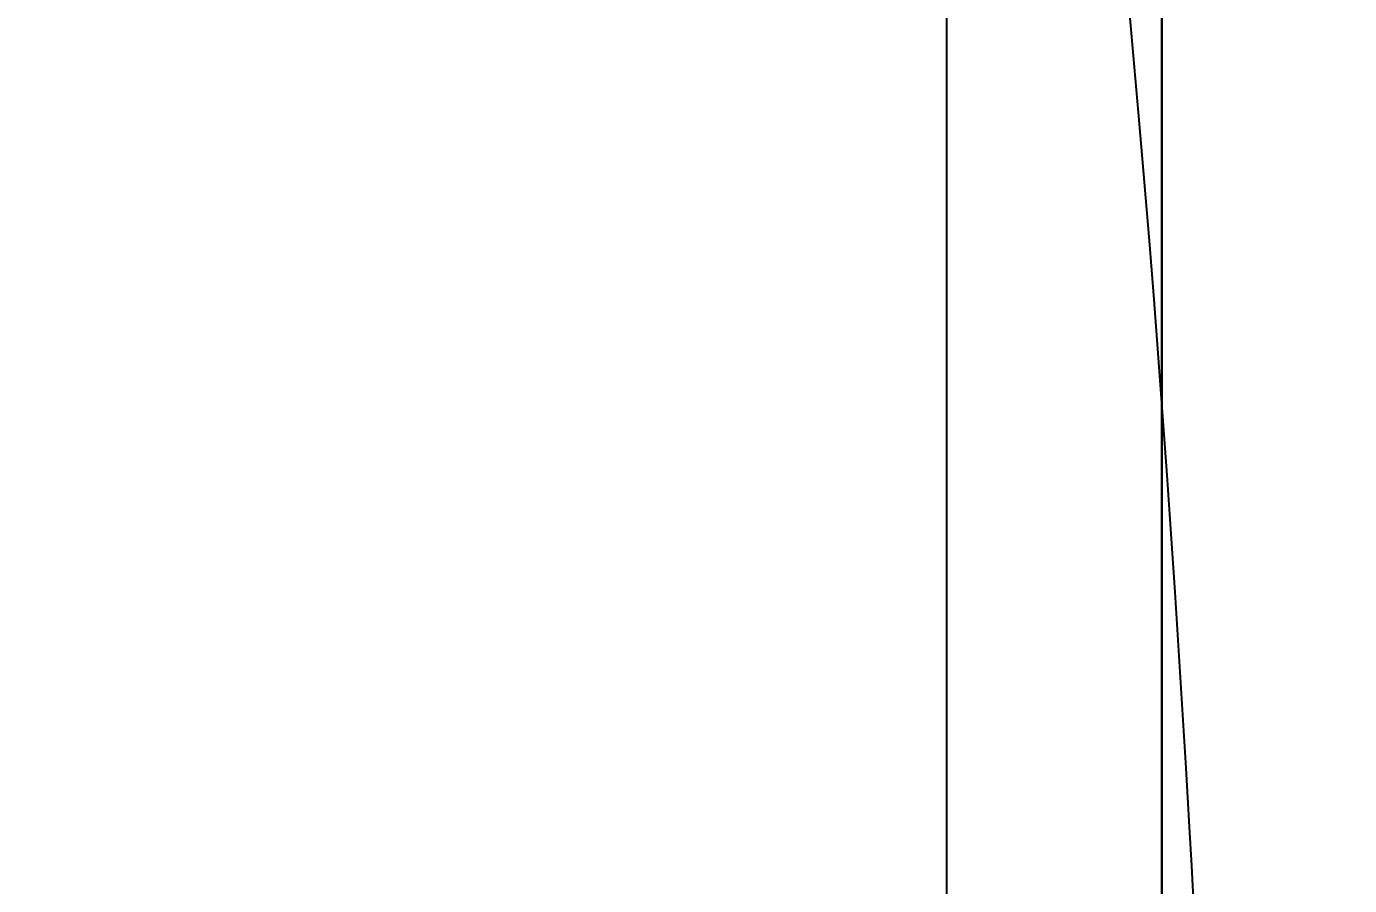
# Model space of a CAD drawing. Extents: x 11992 to 29481, y -6727 to 6811.
# Drawn here: x 14718.1 to 14801.5, y 1752.7 to 1806.8 of the extents above; entities that cross this region are included whole.
import ezdxf

# ---------------------------------------------------------------- set-up
doc = ezdxf.new("R2010")
doc.units = 0
doc.header["$MEASUREMENT"] = 0
doc.layers.get('0').update_dxf_attribs({"color": 8, "linetype": 'CONTINUOUS'})

msp = doc.modelspace()

# ---------------------------------------------------------------- linework, layer by layer
for p, q in [((14776.069, 1820.065, -1930.428), (14776.069, 1801.319, -1930.428)), ((14789.625, 1810.209, -2123.422), (14789.625, 1794.063, -2123.422)), ((14789.625, 1793.231, -1938.425), (14789.625, 1809.295, -1938.425)), ((14787.572, 1807.805, -1930.428), (14787.702, 1806.38, -1930.428)), ((14789.625, 1807.216, -2225.425), (14789.625, 1806.736, -2223.607)), ((14787.702, 1806.38, -1930.428), (14787.83, 1804.954, -1930.428)), ((14789.625, 1806.736, -2223.607), (14789.625, 1806.256, -2221.789)), ((14789.625, 1806.256, -2221.789), (14789.625, 1805.776, -2219.972)), ((14789.625, 1805.776, -2219.972), (14789.625, 1805.297, -2218.154)), ((14787.83, 1804.954, -1930.428), (14787.957, 1803.528, -1930.428)), ((14789.625, 1805.297, -2218.154), (14789.625, 1804.817, -2216.336)), ((14789.625, 1804.817, -2216.336), (14789.625, 1804.338, -2214.518)), ((14789.625, 1804.338, -2214.518), (14789.625, 1803.416, -2211.017)), ((14787.957, 1803.528, -1930.428), (14788.082, 1802.102, -1930.428)), ((14789.625, 1803.416, -2211.017), (14789.625, 1802.494, -2207.517)), ((14789.625, 1802.494, -2207.517), (14789.625, 1801.574, -2204.016)), ((14776.069, 1801.319, -1930.428), (14776.069, 1782.571, -1930.428)), ((14788.082, 1802.102, -1930.428), (14788.206, 1800.675, -1930.428)), ((14789.625, 1801.574, -2204.016), (14789.625, 1800.655, -2200.515)), ((14788.206, 1800.675, -1930.428), (14788.52, 1796.986, -1930.428)), ((14789.625, 1800.655, -2200.515), (14789.625, 1799.737, -2197.013)), ((14789.625, 1799.737, -2197.013), (14789.625, 1798.821, -2193.511)), ((14789.625, 1798.821, -2193.511), (14789.625, 1797.906, -2190.009)), ((14789.625, 1797.906, -2190.009), (14789.625, 1796.993, -2186.506)), ((14788.52, 1796.986, -1930.428), (14788.825, 1793.297, -1930.428)), ((14789.625, 1796.993, -2186.506), (14789.625, 1796.082, -2183.003)), ((14789.625, 1796.082, -2183.003), (14789.625, 1795.174, -2179.499)), ((14789.625, 1795.174, -2179.499), (14789.625, 1794.268, -2175.994)), ((14789.625, 1794.268, -2175.994), (14789.625, 1793.364, -2172.489)), ((14789.625, 1794.063, -2123.422), (14789.625, 1777.916, -2123.422)), ((14788.825, 1793.297, -1930.428), (14789.119, 1789.606, -1930.428)), ((14789.625, 1792.317, -2168.411), (14789.625, 1793.364, -2172.489)), ((14789.625, 1777.168, -1938.425), (14789.625, 1793.231, -1938.425)), ((14789.625, 1791.277, -2164.331), (14789.625, 1792.317, -2168.411)), ((14789.625, 1790.246, -2160.249), (14789.625, 1791.277, -2164.331)), ((14789.625, 1789.223, -2156.165), (14789.625, 1790.246, -2160.249)), ((14789.119, 1789.606, -1930.428), (14789.404, 1785.915, -1930.428)), ((14789.625, 1788.208, -2152.079), (14789.625, 1789.223, -2156.165)), ((14789.625, 1787.201, -2147.991), (14789.625, 1788.208, -2152.079)), ((14789.625, 1788.147, -2151.863), (14789.625, 1787.562, -2149.497)), ((14789.625, 1787.562, -2149.497), (14789.625, 1786.979, -2147.13)), ((14789.625, 1786.202, -2143.901), (14789.625, 1787.201, -2147.991)), ((14789.625, 1786.979, -2147.13), (14789.625, 1786.399, -2144.762)), ((14789.625, 1786.399, -2144.762), (14789.625, 1785.822, -2142.394)), ((14789.404, 1785.915, -1930.428), (14789.681, 1782.222, -1930.428)), ((14789.625, 1785.211, -2139.81), (14789.625, 1786.202, -2143.901)), ((14789.625, 1785.822, -2142.394), (14789.625, 1785.247, -2140.025)), ((14789.625, 1785.247, -2140.025), (14789.625, 1784.676, -2137.655)), ((14789.625, 1784.228, -2135.716), (14789.625, 1785.211, -2139.81)), ((14789.625, 1784.676, -2137.655), (14789.625, 1784.107, -2135.284)), ((14789.625, 1783.254, -2131.62), (14789.625, 1784.228, -2135.716)), ((14789.625, 1784.107, -2135.284), (14789.625, 1783.541, -2132.913)), ((14789.625, 1783.541, -2132.913), (14789.625, 1782.978, -2130.542)), ((14789.625, 1782.287, -2127.522), (14789.625, 1783.254, -2131.62)), ((14789.625, 1782.978, -2130.542), (14789.625, 1782.418, -2128.169)), ((14776.069, 1782.571, -1930.428), (14776.069, 1763.825, -1930.428)), ((14789.625, 1782.418, -2128.169), (14789.625, 1781.86, -2125.796)), ((14789.625, 1781.329, -2123.422), (14789.625, 1782.287, -2127.522)), ((14789.625, 1781.644, -2127.04), (14789.625, 1782.231, -2127.369)), ((14789.681, 1782.222, -1930.428), (14789.947, 1778.53, -1930.428)), ((14789.625, 1781.86, -2125.796), (14789.625, 1781.305, -2123.422)), ((14789.625, 1781.058, -2126.712), (14789.625, 1781.644, -2127.04)), ((14789.625, 1780.471, -2126.383), (14789.625, 1781.058, -2126.712)), ((14789.625, 1779.885, -2126.054), (14789.625, 1780.471, -2126.383)), ((14789.625, 1779.298, -2125.725), (14789.625, 1779.885, -2126.054)), ((14789.625, 1778.711, -2125.396), (14789.625, 1779.298, -2125.725)), ((14789.625, 1778.125, -2125.067), (14789.625, 1778.711, -2125.396)), ((14789.625, 1777.538, -2124.738), (14789.625, 1778.125, -2125.067)), ((14789.947, 1778.53, -1930.428), (14790.205, 1774.836, -1930.428)), ((14789.625, 1777.916, -2123.422), (14789.625, 1761.77, -2123.422)), ((14789.625, 1776.952, -2124.409), (14789.625, 1777.538, -2124.738)), ((14789.625, 1761.104, -1938.425), (14789.625, 1777.168, -1938.425)), ((14789.625, 1776.365, -2124.08), (14789.625, 1776.952, -2124.409)), ((14789.625, 1775.779, -2123.751), (14789.625, 1776.365, -2124.08)), ((14789.625, 1775.192, -2123.422), (14789.625, 1775.779, -2123.751)), ((14790.205, 1774.836, -1930.428), (14790.453, 1771.142, -1930.428)), ((14790.453, 1771.142, -1930.428), (14790.692, 1767.448, -1930.428)), ((14790.692, 1767.448, -1930.428), (14790.922, 1763.752, -1930.428)), ((14776.069, 1763.825, -1930.428), (14776.069, 1745.078, -1930.428)), ((14790.922, 1763.752, -1930.428), (14791.143, 1760.056, -1930.428)), ((14789.625, 1761.77, -2123.422), (14789.625, 1745.623, -2123.422)), ((14789.625, 1745.041, -1938.425), (14789.625, 1761.104, -1938.425)), ((14791.143, 1760.056, -1930.428), (14791.356, 1756.36, -1930.428)), ((14791.356, 1756.36, -1930.428), (14791.493, 1753.892, -1930.428)), ((14791.493, 1753.892, -1930.428), (14791.626, 1751.423, -1930.428))]:
    msp.add_line(p, q)

doc.saveas('drawing.dxf')
